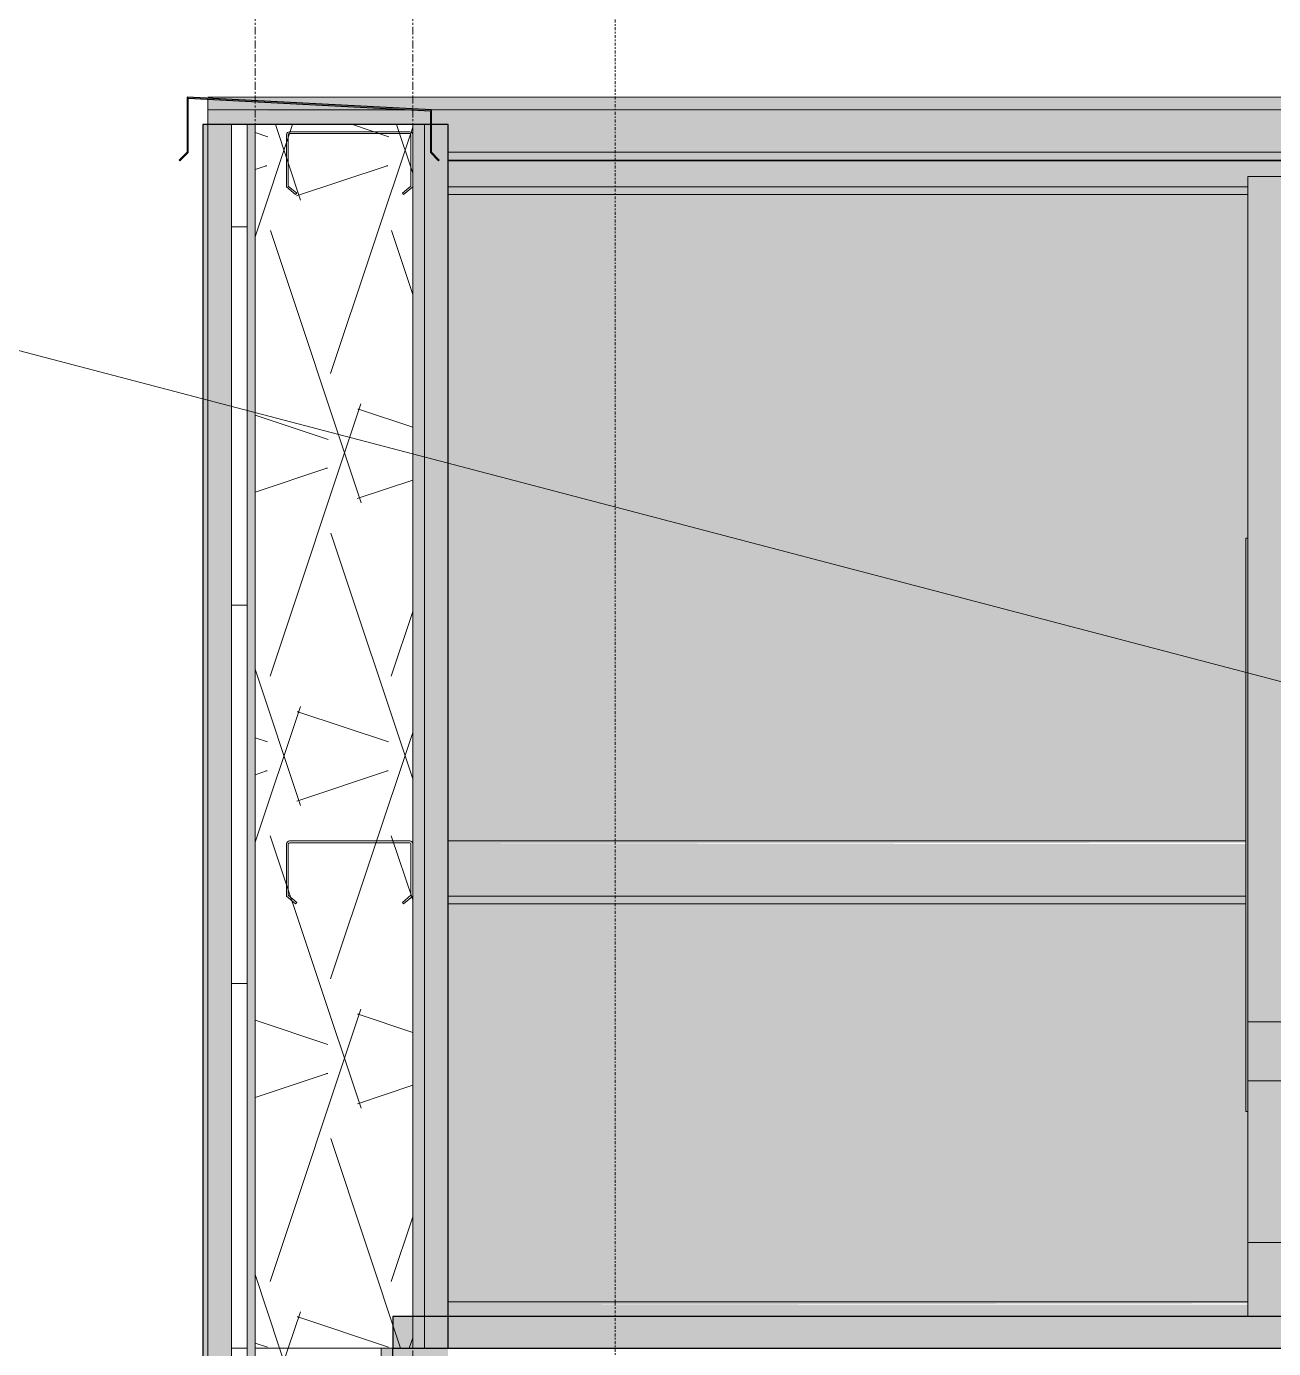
# Model space of a CAD drawing. Header units: inches. Extents: x -23445 to -32, y -314 to 853.
# Drawn here: x -18841.3 to -18762.2, y 164.1 to 248 of the extents above; entities that cross this region are included whole.
import ezdxf

# ---------------------------------------------------------------- set-up
doc = ezdxf.new("R2010")
doc.units = ezdxf.units.IN
doc.header["$MEASUREMENT"] = 0
doc.linetypes.add('Dash Dot 3_16_', pattern=[0.3125, 0.1875, -0.0625, 0, -0.0625])
doc.linetypes.add('Grid Line 1_2_', pattern=[0.875, 0.5, -0.125, 0.125, -0.125])
for name, color, linetype, lineweight in [('A-ANNO-IDEN', 131, 'Continuous', 9), ('A-ANNO-SYMB', 150, 'Continuous', 9), ('A-ROOF', 132, 'Continuous', 9), ('A-WALL', 113, 'Continuous', 9), ('A-WALL-PATT', 111, 'Continuous', 25), ('M-EQPM', 50, 'Continuous', 9), ('S-BEAM', 12, 'Continuous', 9), ('S-GRID', 1, 'Continuous', 9)]:
    doc.layers.add(name, color=color, linetype=linetype, lineweight=lineweight)
pattern_1 = [(0, (-33544.22, 67.247), (0, 24), []), (90, (-33544.22, 67.247), (-24, 1e-15), [])]
pattern_2 = [(161.57, (-33543.261, 68.207), (-7.6802237, -0.0009796), [0, -54.643, 6.067, 0]), (18.43, (-33545.181, 68.207), (-7.6802237, 0.0009796), [0, -54.643, 6.067, 0]), (108.43, (-33543.261, 68.207), (3.8382953, -19.20136532), [18.211, -42.499]), (71.57, (-33545.181, 68.207), (3.8382953, 19.20136532), [18.211, -42.499])]

# ---------------------------------------------------------------- blocks, each defined once
blk = doc.blocks.new('Carrier_48TC_Standard_Efficiency_Gas_Heat_Electric_Cooling_Packaged_Rooftop_Unit_3_to_15_nominal_tons - 15 ton 48TC__16-873539-Building Section - East_West looking South _ Fitness Center')
at = {"layer": 'M-EQPM'}
h = blk.add_hatch(color=256, dxfattribs=at)
h.paths.add_polyline_path([(-26218.39, 181.078), (-26155.015, 181.078), (-26155.015, 238.453), (-26218.39, 238.453), (-26218.39, 193.676)], flags=0)
h.paths.add_polyline_path([(-26171.265, 187.203), (-26171.265, 233.328), (-26159.39, 233.328), (-26159.39, 187.203), (-26170.958, 187.203)], flags=0)
h.paths.add_polyline_path([(-26197.278, 187.203), (-26211.765, 187.203), (-26211.765, 201.828), (-26180.015, 201.828), (-26180.015, 187.203), (-26188.504, 187.203)], flags=0)
h.paths.add_polyline_path([(-26177.026, 187.448), (-26177.344, 187.692), (-26177.414, 187.953), (-26177.026, 188.459), (-26176.687, 188.407), (-26176.437, 188.215), (-26176.367, 187.953), (-26176.629, 187.5)], flags=0)
for points in [[(-26170.958, 187.203), (-26159.39, 187.203), (-26159.39, 233.328), (-26171.265, 233.328), (-26171.265, 187.203)], [(-26180.015, 187.203), (-26180.015, 201.828), (-26211.765, 201.828), (-26211.765, 187.203), (-26188.504, 187.203)], [(-26177.026, 187.448), (-26176.629, 187.5), (-26176.367, 187.953), (-26176.437, 188.215), (-26176.755, 188.459), (-26177.152, 188.407), (-26177.414, 187.953), (-26177.344, 187.692)], [(-26179.731, 170.828), (-26155.015, 170.828), (-26155.015, 184.828), (-26218.39, 184.828), (-26218.39, 170.828), (-26188.504, 170.828)]]:
    blk.add_hatch(color=256, dxfattribs=at).paths.add_polyline_path(points, flags=0)
for p, q in [((-26218.39, 238.453), (-26155.015, 238.453)), ((-26218.39, 181.078), (-26218.39, 238.453)), ((-26155.015, 238.453), (-26155.015, 181.078)), ((-26159.39, 233.328), (-26171.265, 233.328)), ((-26171.265, 233.328), (-26171.265, 187.203)), ((-26159.39, 187.203), (-26159.39, 233.328)), ((-26180.015, 201.828), (-26211.765, 201.828)), ((-26211.765, 201.828), (-26211.765, 187.203)), ((-26180.015, 187.203), (-26180.015, 201.828)), ((-26211.765, 187.203), (-26180.015, 187.203)), ((-26171.265, 187.203), (-26159.39, 187.203)), ((-26218.39, 184.828), (-26155.015, 184.828)), ((-26218.39, 170.828), (-26218.39, 184.828)), ((-26155.015, 184.828), (-26155.015, 170.828)), ((-26155.015, 181.078), (-26218.39, 181.078)), ((-26155.015, 170.828), (-26218.39, 170.828))]:
    blk.add_line(p, q, dxfattribs=at)
for start, end in [(0, 180), (180, 0)]:
    blk.add_arc((-26176.89, 187.953), 0.523, start, end, dxfattribs=at)
blk = doc.blocks.new('Carrier_48TC_Standard_Efficiency_Gas_Heat_Electric_Cooling_Packaged_Rooftop_Unit_3_to_15_nominal_tons - 12_5 ton 48TC__14-1350227-Building Section - East_West looking South _ Fitness Center')
at = {"layer": 'M-EQPM'}
for points in [[(-26218.39, 179.127), (-26218.39, 215.502), (-26218.515, 215.502), (-26218.515, 179.127)], [(-26218.39, 166.121), (-26130.265, 166.121), (-26130.265, 177.127), (-26155.015, 177.127), (-26155.015, 170.828), (-26218.39, 170.828)]]:
    blk.add_hatch(color=256, dxfattribs=at).paths.add_polyline_path(points, flags=0)
for p, q in [((-26218.515, 179.127), (-26218.515, 215.502)), ((-26218.515, 215.502), (-26218.39, 215.502)), ((-26218.39, 179.127), (-26218.515, 179.127)), ((-26218.39, 170.828), (-26218.39, 166.121))]:
    blk.add_line(p, q, dxfattribs=at)
blk = doc.blocks.new('Girt_C - 8_D-1472943-Building Section - East_West looking South _ Fitness Center')
at = {"layer": 'S-BEAM'}
h = blk.add_hatch(color=256, dxfattribs=at)
h.paths.add_polyline_path([(-26013.041, 237.797), (-25982.89, 237.797), (-25982.89, 239.456), (-26269.14, 239.456), (-26269.14, 237.797), (-26218.39, 237.797), (-26218.39, 238.453), (-26155.015, 238.453), (-26155.015, 237.797), (-26083.226, 237.797)], flags=0)
h.paths.add_polyline_path([(-25693.39, 237.797), (-25693.39, 240.826), (-25690.89, 240.826), (-25690.946, 241.109), (-25694.515, 241.109), (-25694.578, 239.912), (-25695.078, 239.456), (-25978.89, 239.456), (-25978.89, 237.797), (-25809.765, 237.797), (-25809.765, 239.453), (-25746.39, 239.453), (-25746.39, 237.797), (-25694.515, 237.797)], flags=0)
h.paths.add_polyline_path([(-25689.715, 240.826), (-25689.64, 240.826), (-25689.715, 241.109), (-25690.781, 241.109), (-25690.781, 240.826), (-25689.729, 240.826)], flags=0)
h = blk.add_hatch(color=256, dxfattribs=at)
h.paths.add_polyline_path([(-26269.14, 237.314), (-26218.39, 237.314), (-26218.39, 237.797), (-26269.14, 237.797)], flags=0)
h.paths.add_polyline_path([(-25693.39, 237.314), (-25693.39, 237.797), (-25746.39, 237.797), (-25746.39, 237.314), (-25697.206, 237.314)], flags=0)
h.paths.add_polyline_path([(-26155.015, 237.314), (-25982.89, 237.314), (-25982.89, 237.797), (-26155.015, 237.797)], flags=0)
h.paths.add_polyline_path([(-25809.765, 237.314), (-25809.765, 237.797), (-25978.89, 237.797), (-25978.89, 237.314), (-25942.855, 237.314)], flags=0)
for p, q in [((-26269.14, 237.797), (-26218.39, 237.797)), ((-26269.14, 237.314), (-26218.39, 237.314))]:
    blk.add_line(p, q, dxfattribs=at)
blk = doc.blocks.new('Girt_C - 8_D-V49-Building Section - East_West looking South _ Fitness Center')
at = {"layer": 'S-BEAM'}
h = blk.add_hatch(color=256, dxfattribs=at)
h.paths.add_polyline_path([(-26269.14, 166.867), (-26218.39, 166.953), (-26218.39, 167.055), (-26269.14, 167.03), (-26269.14, 166.961)], flags=0)
h.paths.add_polyline_path([(-25978.89, 166.867), (-25936.865, 166.907), (-25936.865, 167.055), (-25978.89, 166.995), (-25978.89, 166.914)], flags=0)
h.paths.add_polyline_path([(-25982.89, 166.867), (-25982.89, 167.055), (-26130.265, 167.013), (-26130.265, 166.867), (-25986.721, 166.867)], flags=0)
h.paths.add_polyline_path([(-25693.39, 166.867), (-25693.39, 167.055), (-25924.865, 166.989), (-25924.865, 166.867), (-25697.206, 166.867)], flags=0)
h = blk.add_hatch(color=256, dxfattribs=at)
h.paths.add_polyline_path([(-25693.39, 166.121), (-25693.39, 166.867), (-25924.865, 166.867), (-25924.865, 166.121), (-25697.206, 166.121)], flags=0)
h.paths.add_polyline_path([(-26258.69, 166.121), (-26218.39, 166.121), (-26218.39, 166.867), (-26269.14, 166.867), (-26269.14, 166.121)], flags=0)
h.paths.add_polyline_path([(-26130.265, 166.121), (-25982.89, 166.121), (-25982.89, 166.867), (-26130.265, 166.867)], flags=0)
h.paths.add_polyline_path([(-25978.89, 166.121), (-25936.865, 166.121), (-25936.865, 166.867), (-25978.89, 166.867)], flags=0)
blk.add_line((-26218.39, 167.055), (-26269.14, 167.055), dxfattribs=at)
blk = doc.blocks.new('Girt_C - 8_D-1405608-Building Section - East_West looking South _ Fitness Center')
at = {"layer": 'S-BEAM', "lineweight": 15}
for p, q in [((-26279.39, 241.109), (-26279.39, 237.797)), ((-26279.281, 237.848), (-26279.281, 241.112)), ((-26271.578, 241.297), (-26279.203, 241.297)), ((-26279.203, 241.188), (-26271.578, 241.188)), ((-26271.5, 241.113), (-26271.5, 237.848)), ((-26271.39, 237.797), (-26271.39, 241.109)), ((-26279.39, 237.797), (-26278.816, 237.315)), ((-26278.745, 237.399), (-26279.281, 237.848)), ((-26271.5, 237.848), (-26272.036, 237.398)), ((-26271.966, 237.314), (-26271.39, 237.797)), ((-26278.816, 237.315), (-26278.745, 237.399)), ((-26272.036, 237.398), (-26271.966, 237.314))]:
    blk.add_line(p, q, dxfattribs=at)
for centre, radius, start, end in [((-26279.203, 241.109), 0.188, 90, 180), ((-26279.203, 241.109), 0.0782, 90, 177.87728), ((-26271.578, 241.109), 0.188, 0, 90), ((-26271.578, 241.109), 0.0782, 3.04236, 90)]:
    blk.add_arc(centre, radius, start, end, dxfattribs=at)
blk = doc.blocks.new('Girt_C - 8_D-1405607-Building Section - East_West looking South _ Fitness Center')
at = {"layer": 'S-BEAM', "lineweight": 15}
for p, q in [((-26279.39, 196.109), (-26279.39, 192.797)), ((-26279.281, 192.848), (-26279.281, 196.112)), ((-26271.578, 196.297), (-26279.203, 196.297)), ((-26279.203, 196.188), (-26271.578, 196.188)), ((-26271.5, 196.113), (-26271.5, 192.848)), ((-26271.39, 192.797), (-26271.39, 196.109)), ((-26279.39, 192.797), (-26278.816, 192.315)), ((-26278.745, 192.399), (-26279.281, 192.848)), ((-26278.816, 192.315), (-26278.745, 192.399)), ((-26271.5, 192.848), (-26272.036, 192.398)), ((-26272.036, 192.398), (-26271.966, 192.314)), ((-26271.966, 192.314), (-26271.39, 192.797))]:
    blk.add_line(p, q, dxfattribs=at)
for centre, radius, start, end in [((-26279.203, 196.109), 0.188, 90, 180), ((-26279.203, 196.109), 0.0782, 90, 177.87728), ((-26271.578, 196.109), 0.188, 0, 90), ((-26271.578, 196.109), 0.0782, 3.04236, 90)]:
    blk.add_arc(centre, radius, start, end, dxfattribs=at)
blk = doc.blocks.new('Girt_C - 8_D-V66-Building Section - East_West looking South _ Fitness Center')
at = {"layer": 'S-BEAM'}
h = blk.add_hatch(color=256, dxfattribs=at)
h.paths.add_polyline_path([(-26269.14, 196.109), (-26218.515, 196.195), (-26218.515, 196.297), (-26269.14, 196.272), (-26269.14, 196.203)], flags=0)
h.paths.add_polyline_path([(-26130.265, 196.109), (-26019.515, 196.163), (-26019.515, 196.297), (-26130.265, 196.255), (-26130.265, 196.181)], flags=0)
h.paths.add_polyline_path([(-25693.39, 196.109), (-25693.39, 196.297), (-25746.39, 196.21), (-25746.39, 196.109), (-25697.206, 196.109)], flags=0)
h.paths.add_polyline_path([(-25933.216, 196.109), (-25809.765, 196.129), (-25809.765, 196.297), (-25933.416, 196.232), (-25933.28, 196.149)], flags=0)
h = blk.add_hatch(color=256, dxfattribs=at)
h.paths.add_polyline_path([(-25928.303, 192.797), (-25809.765, 192.797), (-25809.765, 196.109), (-25933.216, 196.109), (-25932.285, 195.539), (-25930.113, 193.676), (-25929.362, 192.797)], flags=0)
h.paths.add_polyline_path([(-26258.69, 192.797), (-26218.515, 192.797), (-26218.515, 196.109), (-26269.14, 196.109), (-26269.14, 192.797)], flags=0)
h.paths.add_polyline_path([(-25693.39, 192.797), (-25693.39, 196.109), (-25746.39, 196.109), (-25746.39, 192.797), (-25697.206, 192.797)], flags=0)
h.paths.add_polyline_path([(-26130.265, 192.797), (-26009.39, 192.797), (-26009.39, 193.852), (-26019.515, 193.852), (-26019.515, 196.109), (-26130.265, 196.109), (-26130.265, 193.676)], flags=0)
h = blk.add_hatch(color=256, dxfattribs=at)
h.paths.add_polyline_path([(-25693.39, 192.314), (-25693.39, 192.797), (-25746.39, 192.797), (-25746.39, 192.314), (-25697.206, 192.314)], flags=0)
h.paths.add_polyline_path([(-26258.69, 192.314), (-26218.515, 192.314), (-26218.515, 192.797), (-26269.14, 192.797), (-26269.14, 192.314)], flags=0)
h.paths.add_polyline_path([(-26130.265, 192.314), (-26009.39, 192.314), (-26009.39, 192.797), (-26130.265, 192.797)], flags=0)
h.paths.add_polyline_path([(-25809.765, 192.314), (-25809.765, 192.797), (-25929.362, 192.797), (-25928.95, 192.314), (-25837.577, 192.314)], flags=0)
for p, q in [((-26218.515, 196.297), (-26269.14, 196.297)), ((-26269.14, 192.797), (-26218.515, 192.797)), ((-26269.14, 192.314), (-26218.515, 192.314))]:
    blk.add_line(p, q, dxfattribs=at)

msp = doc.modelspace()

# ---------------------------------------------------------------- hatches: boundary and pattern name
at = {"layer": 'A-ROOF'}
msp.add_hatch(color=256, dxfattribs=at).paths.add_polyline_path([(-18818.03, 164.119), (-15356.53, 164.119), (-15356.53, 166.121), (-18818.03, 166.121), (-18818.03, 164.372)], flags=0)
at = {"layer": 'A-WALL'}
h = msp.add_hatch(color=256, dxfattribs=at)
h.paths.add_polyline_path([(-18831.548, 239.456), (-18831.03, 239.974), (-18831.03, 243.434), (-18815.655, 242.628), (-18815.655, 239.974), (-18815.592, 240), (-18815.592, 242.688), (-18831.092, 243.5), (-18831.092, 240), (-18831.592, 239.5)], flags=0)
h.paths.add_polyline_path([(-18224.012, 239.456), (-18223.967, 239.5), (-18224.467, 240), (-18224.467, 243.5), (-18239.967, 242.688), (-18239.967, 240), (-18239.905, 239.974), (-18239.905, 242.628), (-18224.53, 243.434), (-18224.53, 239.974)], flags=0)
at = {"layer": 'A-WALL', "lineweight": 5}
h = msp.add_hatch(color=256, dxfattribs=at)
h.paths.add_polyline_path([(-18558.43, 242.688), (-18239.905, 242.691), (-18225.049, 243.5), (-18829.78, 243.431), (-18815.592, 242.688), (-18628.616, 242.688)], flags=0)
h.paths.add_polyline_path([(-18829.78, 242.688), (-18816.787, 242.688), (-18829.78, 243.369)], flags=0)
h = msp.add_hatch(color=256, dxfattribs=at)
h.paths.add_polyline_path([(-18488.245, 240), (-18239.967, 240), (-18239.967, 242.688), (-18815.592, 242.628), (-18815.592, 241.75), (-18814.53, 241.75), (-18814.53, 240), (-18523.338, 240)], flags=0)
h.paths.add_polyline_path([(-18816.03, 241.75), (-18815.655, 241.75), (-18815.655, 242.628), (-18818.03, 242.688), (-18829.78, 242.628), (-18829.78, 241.75), (-18816.78, 241.75)], flags=0)
at = {"layer": 'A-WALL'}
for points in [[(-18829.78, 164.119), (-18829.78, 241.75), (-18830.092, 241.75), (-18830.092, 164.119)], [(-18829.78, 0), (-18829.78, 164.119), (-18830.092, 164.119), (-18830.092, 0)]]:
    msp.add_hatch(color=256, dxfattribs=at).paths.add_polyline_path(points, flags=0)
at = {"layer": 'A-WALL', "lineweight": 5}
for points in [[(-18828.28, 164.119), (-18828.28, 241.75), (-18829.78, 241.75), (-18829.78, 164.119)], [(-18826.78, 164.119), (-18826.78, 241.75), (-18827.28, 241.75), (-18827.28, 164.119)], [(-18816.03, 164.119), (-18816.03, 241.75), (-18816.78, 241.75), (-18816.78, 164.119)], [(-18816.03, 164.119), (-18814.53, 164.119), (-18814.53, 241.75), (-18815.592, 241.75), (-18815.592, 240), (-18815.655, 239.974), (-18815.655, 241.75), (-18816.03, 241.75), (-18816.03, 164.372)], [(-18814.53, 239.5), (-18240.423, 239.544), (-18239.967, 240), (-18814.53, 240)], [(-18828.28, 0), (-18828.28, 164.119), (-18829.78, 164.119), (-18829.78, 0)], [(-18826.78, 0), (-18826.78, 164.119), (-18827.28, 164.119), (-18827.28, 0)], [(-18818.03, 0), (-18818.03, 164.119), (-18818.78, 164.119), (-18818.78, 0)], [(-18816.085, 159.265), (-18814.53, 159.265), (-18814.53, 164.119), (-18818.03, 164.119), (-18818.03, 159.265), (-18816.419, 159.265)]]:
    msp.add_hatch(color=256, dxfattribs=at).paths.add_polyline_path(points, flags=0)
h = msp.add_hatch(color=256, dxfattribs=at)
h.paths.add_polyline_path([(-18228.926, 166.121), (-18228.926, 167.347), (-18234.78, 167.347), (-18234.78, 166.121), (-18233.823, 166.121)], flags=0)
h.paths.add_polyline_path([(-18329.155, 167.055), (-18238.78, 167.055), (-18238.78, 192.314), (-18291.78, 192.314), (-18291.78, 171.828), (-18355.155, 171.828), (-18355.155, 192.314), (-18474.339, 192.314), (-18473.693, 191.557), (-18472.217, 189.148), (-18471.136, 186.539), (-18470.477, 183.793), (-18470.255, 180.977), (-18470.255, 167.055), (-18329.29, 167.055)], flags=0)
h.paths.add_polyline_path([(-18675.655, 167.055), (-18528.28, 167.055), (-18528.28, 167.852), (-18553.217, 167.852), (-18553.217, 181.852), (-18554.78, 181.852), (-18554.78, 192.314), (-18675.655, 192.314), (-18675.655, 174.14)], flags=0)
h.paths.add_polyline_path([(-18496.53, 186.977), (-18496.53, 186.977), (-18496.53, 174.14)], flags=0)
h.paths.add_polyline_path([(-18524.28, 167.055), (-18482.255, 167.055), (-18482.255, 180.977), (-18482.459, 182.53), (-18483.059, 183.977), (-18484.012, 185.219), (-18485.439, 186.249), (-18486.702, 186.772), (-18488.255, 186.977), (-18497.53, 186.977), (-18497.53, 181.852), (-18499.092, 181.852), (-18499.092, 167.852), (-18524.28, 167.852)], flags=0)
h.paths.add_polyline_path([(-18768.987, 167.055), (-18763.78, 167.055), (-18763.78, 179.127), (-18763.905, 179.127), (-18763.905, 192.314), (-18814.53, 192.314), (-18814.53, 167.055), (-18786.533, 167.055)], flags=0)
h.paths.add_polyline_path([(-18228.28, 175.61), (-18228.28, 192.797), (-18228.854, 192.315), (-18228.925, 192.399), (-18228.389, 192.848), (-18228.389, 196.112), (-18228.28, 196.188), (-18228.28, 237.797), (-18228.854, 237.315), (-18228.925, 237.399), (-18228.389, 237.848), (-18228.389, 241.112), (-18228.28, 241.188), (-18228.28, 241.75), (-18239.905, 241.75), (-18239.905, 241.297), (-18228.467, 241.297), (-18228.467, 241.188), (-18235.03, 241.109), (-18234.953, 240.826), (-18234.78, 240.826), (-18234.78, 196.297), (-18228.467, 196.297), (-18228.467, 196.188), (-18234.78, 196.109), (-18234.78, 175.798), (-18228.467, 175.798), (-18228.389, 175.614)], flags=0)
h.paths.add_polyline_path([(-18355.155, 196.297), (-18355.155, 237.314), (-18524.28, 237.314), (-18524.28, 222.102), (-18492.405, 222.102), (-18477.655, 214.239), (-18477.655, 208.332), (-18497.53, 199.624), (-18497.53, 198.977), (-18488.245, 198.976), (-18485.255, 198.711), (-18482.693, 198.096), (-18480.083, 197.015), (-18478.912, 196.297), (-18418.059, 196.297)], flags=0)
h.paths.add_polyline_path([(-18238.78, 196.297), (-18238.78, 237.314), (-18291.78, 237.314), (-18291.78, 196.297), (-18242.596, 196.297)], flags=0)
h.paths.add_polyline_path([(-18564.905, 196.297), (-18564.905, 205.615), (-18569.575, 207.223), (-18571.53, 212.072), (-18554.78, 222.102), (-18528.28, 222.102), (-18528.28, 237.314), (-18700.405, 237.314), (-18700.405, 222.752), (-18675.655, 222.752), (-18675.655, 196.297), (-18571.53, 196.297)], flags=0)
h.paths.add_polyline_path([(-18814.53, 196.297), (-18763.905, 196.297), (-18763.905, 215.502), (-18763.78, 215.502), (-18763.78, 237.314), (-18814.53, 237.314), (-18814.53, 232.748)], flags=0)
at = {"layer": 'A-WALL-PATT', "lineweight": 9}
h = msp.add_hatch(dxfattribs=at)
h.set_pattern_fill('FP_16', color=256, style=0, pattern_type=2)
h.set_pattern_definition(pattern_1)
h.paths.add_polyline_path([(-18827.28, 164.119), (-18827.28, 241.75), (-18828.28, 241.75), (-18828.28, 164.119)], flags=0)
h = msp.add_hatch(dxfattribs=at)
h.set_pattern_fill('FP_17', color=256, style=0, pattern_type=2)
h.set_pattern_definition(pattern_2)
h.paths.add_polyline_path([(-18821.626, 164.119), (-18816.78, 164.119), (-18816.78, 241.75), (-18826.78, 241.75), (-18826.78, 164.119)], flags=0)
h = msp.add_hatch(dxfattribs=at)
h.set_pattern_fill('FP_16', color=256, style=0, pattern_type=2)
h.set_pattern_definition(pattern_1)
h.paths.add_polyline_path([(-18827.28, 0), (-18827.28, 164.119), (-18828.28, 164.119), (-18828.28, 0)], flags=0)
h = msp.add_hatch(dxfattribs=at)
h.set_pattern_fill('FP_17', color=256, style=0, pattern_type=2)
h.set_pattern_definition(pattern_2)
h.paths.add_polyline_path([(-18818.78, 0), (-18818.78, 164.119), (-18826.78, 164.119), (-18826.78, 0)], flags=0)

# ---------------------------------------------------------------- linework, layer by layer
at = {"layer": 'A-ANNO-IDEN', "color": 153}
msp.add_line((-18719.087, 195.234), (-19013.29, 272.374), dxfattribs=at)
at = {"layer": 'A-ANNO-SYMB', "linetype": 'Dash Dot 3_16_'}
msp.add_line((-18803.926, -52.075), (-18803.926, 274.323), dxfattribs=at)
at = {"layer": 'A-ROOF', "lineweight": 25}
for p, q in [((-15356.53, 166.121), (-18818.03, 166.121)), ((-18818.03, 166.121), (-18818.03, 164.119)), ((-18814.53, 164.119), (-15356.53, 164.119))]:
    msp.add_line(p, q, dxfattribs=at)
at = {"layer": 'A-WALL', "lineweight": 25}
for p, q in [((-18815.592, 242.688), (-18831.092, 243.5)), ((-18831.092, 243.5), (-18831.092, 240)), ((-18831.03, 239.974), (-18831.03, 243.434)), ((-18831.03, 243.434), (-18815.655, 242.628)), ((-18815.655, 242.628), (-18815.655, 239.974)), ((-18815.592, 240), (-18815.592, 242.688)), ((-18815.655, 241.75), (-18830.092, 241.75)), ((-18830.092, 241.75), (-18830.092, 0)), ((-18814.53, 241.75), (-18815.592, 241.75)), ((-18814.53, 164.119), (-18814.53, 241.75)), ((-18831.092, 240), (-18831.592, 239.5)), ((-18831.548, 239.456), (-18831.03, 239.974)), ((-18815.137, 239.456), (-18815.655, 239.974)), ((-18815.592, 240), (-18815.092, 239.5)), ((-18831.592, 239.5), (-18831.548, 239.456)), ((-18815.092, 239.5), (-18815.137, 239.456)), ((-18818.03, 164.119), (-18814.53, 164.119)), ((-18818.03, 0), (-18818.03, 164.119))]:
    msp.add_line(p, q, dxfattribs=at)
at = {"layer": 'A-WALL'}
for p, q in [((-18829.78, 243.5), (-18224.467, 243.5)), ((-18829.78, 243.374), (-18829.78, 0)), ((-18829.78, 242.688), (-18816.787, 242.688)), ((-18815.592, 242.688), (-18239.967, 242.688)), ((-18828.28, 241.75), (-18828.28, 0)), ((-18827.28, 241.75), (-18827.28, 0)), ((-18826.78, 241.75), (-18826.78, 0)), ((-18816.78, 241.75), (-18816.78, 164.119)), ((-18816.03, 241.75), (-18816.03, 164.119)), ((-18814.53, 240), (-18239.967, 240)), ((-18814.53, 239.5), (-18240.467, 239.5)), ((-18814.53, 239.456), (-18240.423, 239.456)), ((-18828.28, 164.119), (-18827.28, 164.119)), ((-18826.78, 164.119), (-18818.03, 164.119)), ((-18818.78, 164.119), (-18818.78, 0))]:
    msp.add_line(p, q, dxfattribs=at)
at = {"layer": 'S-GRID', "linetype": 'Grid Line 1_2_'}
for p, q in [((-18826.78, -273.161), (-18826.78, 671.892)), ((-18826.78, -273.161), (-18826.78, 671.892)), ((-18816.78, -273.161), (-18816.78, 671.892)), ((-18816.78, -273.161), (-18816.78, 671.892))]:
    msp.add_line(p, q, dxfattribs=at)

# ---------------------------------------------------------------- block references
at = {"layer": 'M-EQPM'}
for name in ['Carrier_48TC_Standard_Efficiency_Gas_Heat_Electric_Cooling_Packaged_Rooftop_Unit_3_to_15_nominal_tons - 15 ton 48TC__16-873539-Building Section - East_West looking South _ Fitness Center', 'Carrier_48TC_Standard_Efficiency_Gas_Heat_Electric_Cooling_Packaged_Rooftop_Unit_3_to_15_nominal_tons - 12_5 ton 48TC__14-1350227-Building Section - East_West looking South _ Fitness Center']:
    msp.add_blockref(name, (7454.61, 0), dxfattribs=at)
at = {"layer": 'S-BEAM'}
for name in ['Girt_C - 8_D-1405608-Building Section - East_West looking South _ Fitness Center', 'Girt_C - 8_D-1472943-Building Section - East_West looking South _ Fitness Center', 'Girt_C - 8_D-1405607-Building Section - East_West looking South _ Fitness Center', 'Girt_C - 8_D-V66-Building Section - East_West looking South _ Fitness Center', 'Girt_C - 8_D-V49-Building Section - East_West looking South _ Fitness Center']:
    msp.add_blockref(name, (7454.61, 0), dxfattribs=at)

doc.saveas('drawing.dxf')
